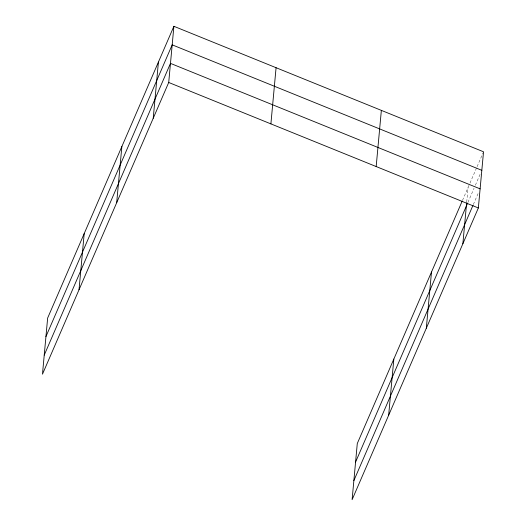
<?xml version="1.0" encoding="UTF-8"?>
<svg xmlns="http://www.w3.org/2000/svg" width="526" height="526" viewBox="0 0 526 526"><rect width="100%" height="100%" fill="white"/><g stroke="black" fill="none" stroke-linecap="round" stroke-linejoin="round"><path stroke-width="0.39" stroke-dasharray="2.63 1.97" d="M466.713 202.069L468.055 187.558M462.505 200.38L469.665 183.837M469.988 183.087L476.76 167.439M477.082 166.689L483.21 152.527M467.956 202.372L474.084 188.209M475.373 185.231L480.534 173.304M473.341 204.509L478.502 192.588"/><path stroke-width="0.79" d="M79.018 289.747L84.199 233.57M116.68 202.72L121.861 146.544M153.23 118.251L158.418 62.081M173.896 26.3L47.649 318.039L42.468 374.216L168.715 82.477L173.896 26.3L483.532 151.784L478.351 207.961L352.104 499.7L357.285 443.523L462.176 201.136M270.897 123.886L276.078 67.709M376.169 166.551L381.357 110.375M388.655 415.231L393.836 359.054M426.316 328.204L431.498 272.027M462.867 243.735L466.641 202.878M45.94 336.581L172.186 44.835L481.823 170.319M44.23 355.116L170.477 63.376L480.113 188.86M355.576 462.065L467.634 203.115M353.867 480.6L473.019 205.258M168.715 82.477L478.351 207.961"/></g></svg>
